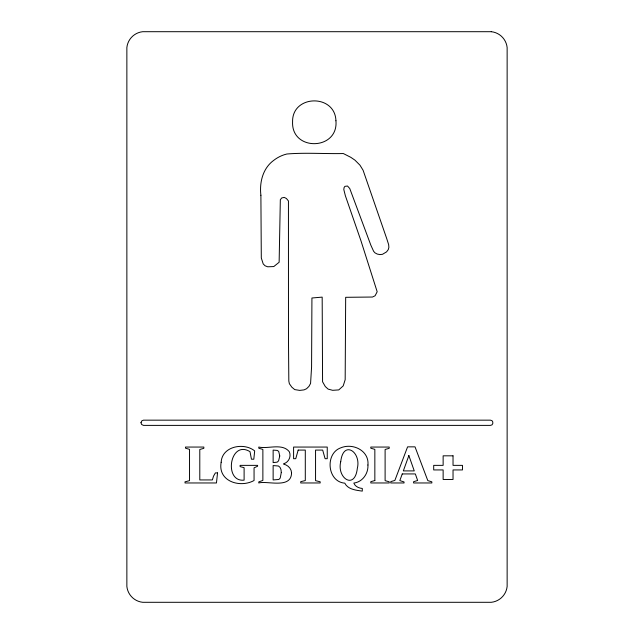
<?xml version="1.0" encoding="UTF-8"?>
<svg xmlns="http://www.w3.org/2000/svg" width="634" height="634" viewBox="0 0 634 634"><rect width="100%" height="100%" fill="white"/><g stroke="black" fill="none" stroke-linecap="round" stroke-linejoin="round"><path stroke-width="0.95" d="M260.891 195.248L261.303 257.998L263.205 263.918L265.067 265.781L267.699 266.795L273.785 266.565L279.134 262.254L280.331 199.702L281.742 197.935L284.254 197.412L286.417 198.505L288.438 200.962L288.478 339.57L288.827 381.089L289.373 383.705L291.806 387.152L294.715 389.601L299.739 390.393L304.011 389.894L306.547 388.745L308.948 386.383L310.573 383.435L311.579 366.983L311.928 297.996L322.175 297.124L322.571 381.779L325.297 386.542L328.135 389.11L332.652 390.314L338.77 389.91L343.224 385.868L345.173 379.695L345.673 297.306L372.467 297.037L375.098 295.761L377.175 291.759L360.928 240.69L345.364 195.724L343.802 189.526L344.111 187.482L344.959 186.341L347.511 186.024L349.762 188.536L370.874 245.239L373.624 251.302L375.011 252.871L377.254 254.06L379.893 254.591L382.5 254.305L386.558 251.872L388.27 249.614L388.88 247.379L388.658 244.645L386.677 238.471L363.092 170.245L359.961 165.173L354.929 160.133L350.856 157.359L343.335 153.539C324.529 153.935 305.612 152.461 286.845 154.007C281.956 155.172 277.351 157.478 273.412 160.592C262.73 168.573 259.377 182.513 260.891 195.248M140.978 422.68L141.604 424.463L143.466 425.39L490.383 425.39C493.696 425.501 493.735 420.073 490.407 420.16L143.474 420.16L141.778 420.897L140.978 422.68M335.933 120.745C338.627 150.559 291.291 151.653 292.583 121.871C291.909 94.617 335.014 93.602 335.933 120.745M340.727 461.695C336.614 478.123 354.889 490.447 357.338 468.32C361.451 451.884 343.192 439.576 340.727 461.695M221.163 462.257C217.581 481.42 240.104 488.259 254.06 480.501L254.06 467.829L257.602 466.236L257.602 465.364L240.104 465.364L240.104 466.6L244.106 467.678L244.106 480.144C223.366 482.339 229.801 439.314 250.01 451.67L251.444 459.214L253.806 459.214L254.678 450.901C243.868 442.152 221.995 446.217 221.163 462.257M367.934 465.007C368.457 473.503 362.561 482.022 353.827 483.068C355.127 486.524 358.812 488.188 362.291 488.449L362.291 491.12C356.126 490.217 347.907 489.519 344.801 483.163C327.12 481.792 324.79 453.183 340.981 447.762C353.019 442.794 369.345 450.758 367.934 465.007M291.553 472.853C291.355 489.234 267.279 480.524 258.775 482.965L258.775 481.888L262.872 480.445L262.872 449.411L258.775 448.23L258.775 447.057C268.008 449.213 282.281 442.849 289.302 451.725C291.497 456.456 288.668 462.455 283.596 463.779L283.596 464.136C287.781 465.023 291.394 468.439 291.553 472.853M281.29 472.496L280.212 478.076L278.865 479.47L273.135 479.938L273.135 465.57L278.445 466.006L280.006 467.313L280.973 469.485L281.29 472.496M279.752 455.981L278.595 460.831L277.177 462.154L273.135 462.598L273.135 450.085L277.391 450.433L278.73 451.495L279.752 455.981M217.541 472.909L216.463 482.965L185.017 482.965L185.017 481.832L189.534 480.651L189.534 449.363L185.485 448.183L185.485 447.057L203.847 447.057L203.847 448.333L199.789 449.466L199.789 479.938L212.358 479.938L213.515 476.166L215.386 472.909L217.541 472.909M298.162 450.085L295.753 458.699L293.597 458.699L293.597 447.057L327.247 447.057L327.247 458.699L325.099 458.699L322.682 450.085L315.558 450.085L315.558 480.651L320.17 481.785L320.17 482.965L300.73 482.965L300.73 481.681L305.295 480.548L305.295 450.085L298.162 450.085M402.249 473.931L399.84 480.604L404.048 481.935L404.048 482.965L390.758 482.965L390.758 481.626L394.863 480.445L407.591 446.851L415.024 446.851L427.799 480.604L431.849 481.832L431.849 482.965L413.59 482.965L413.59 481.681L417.64 480.501L415.333 473.931L402.249 473.931M408.867 455.569L403.327 470.904L414.256 470.904L408.867 455.569M374.845 480.548L370.795 481.681L370.795 482.965L389.213 482.965L389.213 481.785L385.107 480.651L385.107 449.466L389.213 448.333L389.213 447.057L370.795 447.057L370.795 448.23L374.845 449.363L374.845 480.548M491.295 31.7L142.705 31.7A17.831 17.831 0 0 0 126.863 47.55L126.863 586.45A17.831 17.831 0 0 0 142.705 602.3L491.295 602.3A17.831 17.831 0 0 0 507.137 586.45L507.137 47.55A17.831 17.831 0 0 0 491.295 31.7M453.033 455.822L443.134 455.822L443.134 465.364L433.696 465.364L433.696 469.937L443.134 469.937L443.134 479.47L453.033 479.47L453.033 469.937L462.471 469.937L462.471 465.364L453.033 465.364L453.033 455.822"/></g></svg>
